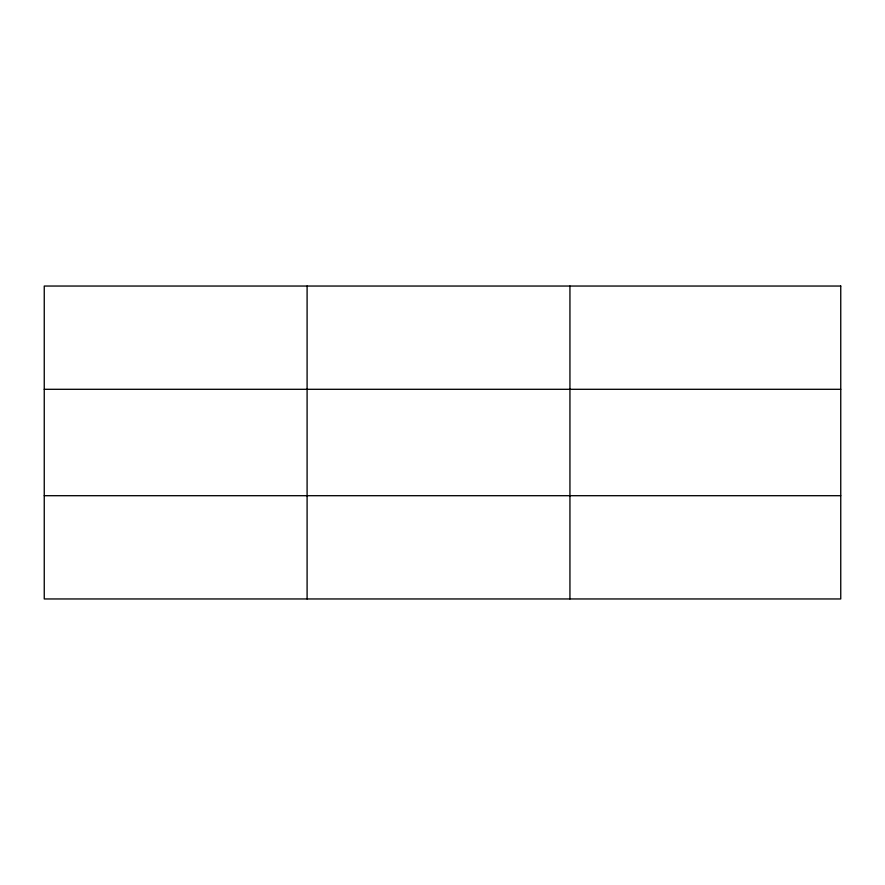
<?xml version="1.0" encoding="UTF-8"?>
<svg xmlns="http://www.w3.org/2000/svg" width="885" height="885" viewBox="0 0 885 885"><rect width="100%" height="100%" fill="white"/><g stroke="black" fill="none" stroke-linecap="round" stroke-linejoin="round"><path stroke-width="1.33" d="M307.095 598.957L307.095 286.043M569.94 598.957L569.94 286.043M44.25 389.3L840.75 389.3M44.25 495.7L840.75 495.7M840.75 286.043L840.75 598.957L44.25 598.957L44.25 286.043L840.75 286.043"/></g></svg>
